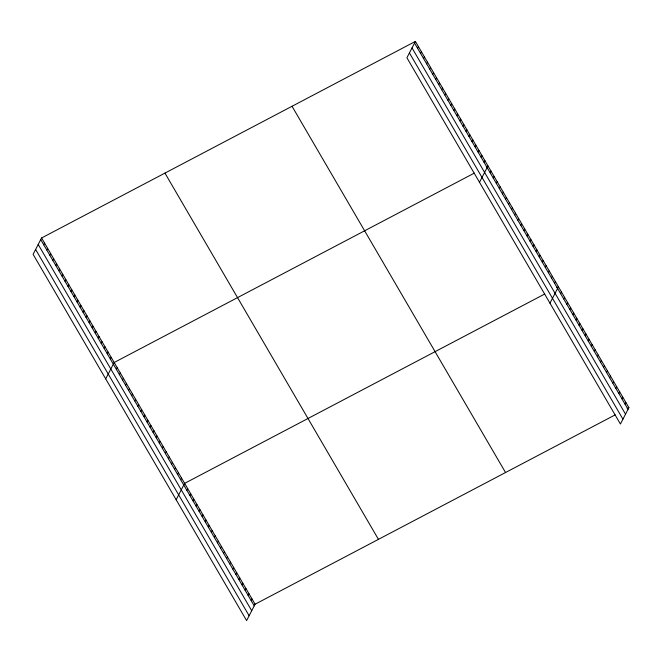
<?xml version="1.0" encoding="UTF-8"?>
<svg xmlns="http://www.w3.org/2000/svg" width="662" height="662" viewBox="0 0 662 662"><rect width="100%" height="100%" fill="white"/><g stroke="black" fill="none" stroke-linecap="round" stroke-linejoin="round"><path stroke-width="0.99" d="M415.397 41.408L406.907 57.776L620.418 424.028L628.9 407.66L415.397 41.408L41.582 237.972L33.1 254.34L246.603 620.592L255.085 604.224L615.197 414.867M43.75 244.816L44.611 243.161M46.779 250.004L47.631 248.349M49.807 255.193L50.66 253.538M52.828 260.381L53.68 258.726M55.856 265.57L56.709 263.915M58.877 270.758L59.737 269.103M61.905 275.946L62.758 274.291M64.926 281.135L65.786 279.48M67.954 286.323L68.807 284.668M70.975 291.512L71.835 289.857M74.003 296.7L74.856 295.045M77.024 301.889L77.884 300.234M80.052 307.077L80.905 305.422M83.073 312.265L83.933 310.61M86.101 317.454L86.954 315.799M89.122 322.642L89.982 320.987M92.15 327.831L93.003 326.176M95.171 333.019L96.031 331.364M98.199 338.208L99.052 336.553M101.22 343.396L102.08 341.741M104.248 348.584L105.101 346.929M107.269 353.773L108.129 352.118M110.297 358.961L111.15 357.306M105.688 378.871L114.178 362.495L474.282 173.138M116.388 369.404L117.24 367.749M119.45 374.659L120.302 373.004M122.511 379.914L123.364 378.259M125.573 385.168L126.434 383.513M128.635 390.423L129.495 388.776M131.697 395.677L132.557 394.031M134.767 400.932L135.619 399.285M137.828 406.187L138.681 404.54M140.89 411.441L141.742 409.795M143.952 416.696L144.812 415.049M147.014 421.951L147.874 420.304M150.084 427.205L150.936 425.558M153.145 432.46L153.998 430.813M156.207 437.714L157.06 436.068M159.269 442.977L160.13 441.322M162.331 448.232L163.191 446.577M165.401 453.487L166.253 451.832M168.462 458.741L169.315 457.086M171.524 463.996L172.377 462.341M174.586 469.25L175.447 467.595M177.648 474.505L178.508 472.85M180.709 479.76L181.57 478.105M176.15 499.727L184.632 483.359L544.735 294.002M186.841 490.269L187.694 488.614M417.565 48.243L418.417 46.597M189.903 495.524L190.764 493.869M420.585 53.432L421.446 51.785M192.965 500.778L193.825 499.123M423.614 58.62L424.466 56.973M196.026 506.033L196.887 504.378M426.642 63.809L427.495 62.162M199.096 511.287L199.949 509.632M429.663 68.997L430.523 67.35M202.158 516.542L203.011 514.887M432.691 74.185L433.544 72.539M205.22 521.797L206.072 520.142M435.712 79.374L436.572 77.727M208.282 527.051L209.142 525.396M438.741 84.562L439.593 82.916M211.344 532.306L212.204 530.659M441.761 89.759L442.621 88.104M214.414 537.561L215.266 535.914M444.79 94.947L445.642 93.292M217.475 542.815L218.328 541.168M447.81 100.136L448.671 98.481M220.537 548.07L221.389 546.423M450.839 105.324L451.691 103.669M223.599 553.324L224.459 551.678M453.859 110.513L454.72 108.858M226.661 558.579L227.521 556.932M456.888 115.701L457.74 114.046M229.731 563.834L230.583 562.187M459.908 120.889L460.769 119.234M232.792 569.088L233.645 567.442M462.937 126.078L463.789 124.423M235.854 574.343L236.706 572.696M465.957 131.266L466.818 129.611M238.916 579.598L239.776 577.951M468.986 136.455L469.838 134.8M241.978 584.852L242.838 583.205M472.006 141.643L472.867 139.988M245.039 590.115L245.9 588.46M475.035 146.832L475.887 145.177M248.109 595.37L248.962 593.715M478.055 152.02L478.916 150.365M251.171 600.624L252.023 598.969M481.084 157.208L481.936 155.553M484.104 162.397L484.965 160.742M479.503 182.298L487.985 165.93L486.272 166.832M490.194 172.84L491.047 171.185M493.256 178.095L494.117 176.44M496.318 183.349L497.179 181.694M499.388 188.604L500.24 186.949M502.45 193.858L503.302 192.203M505.511 199.113L506.364 197.458M508.573 204.368L509.434 202.713M511.635 209.622L512.496 207.967M514.705 214.877L515.557 213.222M517.767 220.132L518.619 218.485M520.828 225.386L521.681 223.739M523.89 230.641L524.751 228.994M526.952 235.895L527.813 234.249M530.014 241.15L530.874 239.503M533.084 246.405L533.936 244.758M536.146 251.659L536.998 250.013M539.207 256.914L540.068 255.267M542.269 262.169L543.13 260.522M545.331 267.423L546.191 265.776M548.401 272.686L549.253 271.031M551.463 277.941L552.315 276.286M554.524 283.195L555.377 281.54M549.957 303.163L558.447 286.795L556.734 287.697M560.648 293.705L561.508 292.05M563.718 298.959L564.57 297.304M566.78 304.214L567.632 302.559M569.841 309.468L570.694 307.813M572.903 314.723L573.764 313.068M575.965 319.978L576.825 318.323M579.035 325.232L579.887 323.577M582.097 330.487L582.949 328.832M585.158 335.742L586.011 334.087M588.22 340.996L589.081 339.341M591.282 346.251L592.142 344.596M594.344 351.505L595.204 349.85M597.414 356.76L598.266 355.105M600.475 362.015L601.328 360.368M603.537 367.269L604.389 365.623M606.599 372.524L607.459 370.877M609.661 377.779L610.521 376.132M612.731 383.033L613.583 381.386M615.792 388.288L616.645 386.641M618.854 393.542L619.706 391.896M621.916 398.797L622.777 397.15M624.978 404.052L625.838 402.405M627.187 408.562L628.9 407.66M414.536 43.055L628.048 409.306M412.021 47.912L625.524 414.164M409.43 52.919L622.934 419.17M292.041 106.276L505.545 472.527M164.946 173.105L378.449 539.356M41.582 237.972L255.085 604.224M40.73 239.627L254.233 605.879M38.214 244.477L251.717 610.736M35.616 249.483L249.119 615.734"/></g></svg>
